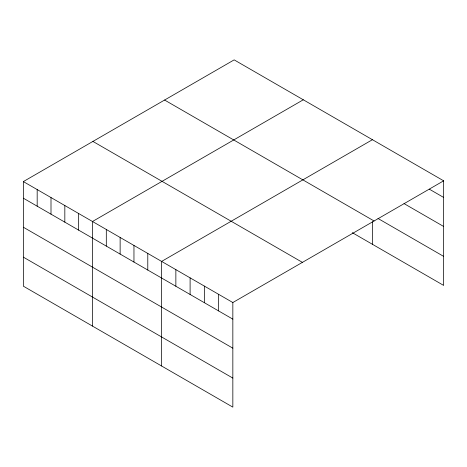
<?xml version="1.0" encoding="UTF-8"?>
<svg xmlns="http://www.w3.org/2000/svg" width="467" height="467" viewBox="0 0 467 467"><rect width="100%" height="100%" fill="white"/><g stroke="black" fill="none" stroke-linecap="round" stroke-linejoin="round"><path stroke-width="0.7" d="M23.35 181.587L232.84 302.534L232.84 407.125L23.35 286.178L23.35 181.587L234.16 59.875L443.65 180.822L443.65 285.413L352.311 232.677M303.293 99.792L92.484 221.504L92.484 326.089M372.427 139.703L161.611 261.415L161.611 366M232.84 302.534L443.65 180.822M429.406 189.211L443.65 197.436M404.013 203.583L443.65 226.466M377.996 218.474L443.65 256.377M164.594 100.043L374.085 220.99M92.915 141.425L302.406 262.372M23.35 198.201L232.84 319.148M23.35 227.231L232.84 348.178M23.35 257.142L232.84 378.089M372.427 221.79L372.427 244.288M218.591 294.309L218.591 310.923M204.348 286.084L204.348 302.698M190.104 277.865L190.104 294.473M175.861 269.64L175.861 286.248M147.788 253.429L147.788 270.043M133.959 245.449L133.959 262.057M120.136 237.464L120.136 254.077M106.307 229.484L106.307 246.091M78.654 213.518L78.654 230.126M64.831 205.538L64.831 222.146M51.002 197.553L51.002 214.166M37.179 189.573L37.179 206.18"/></g></svg>
